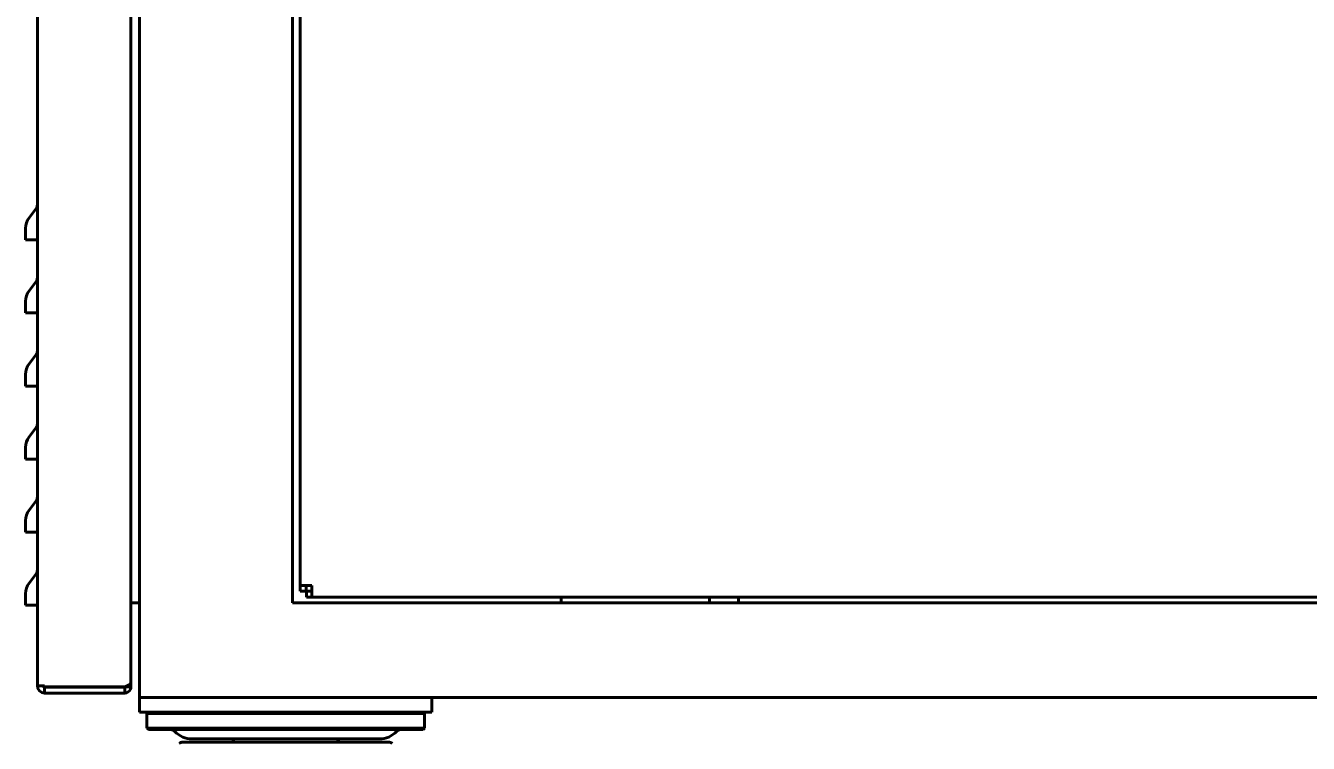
# Model space of a CAD drawing. Header units: millimetres. Extents: x 0 to 51860, y 0 to 5940.
# Drawn here: x 3889.2 to 4328.2, y 1792.3 to 2037.8 of the extents above; entities that cross this region are included whole.
import ezdxf

# ---------------------------------------------------------------- set-up
doc = ezdxf.new("R2010")
doc.units = ezdxf.units.MM
doc.header["$LTSCALE"] = 10
doc.layers.add('가시적인 것(ISO)', color=3, linetype='Continuous', lineweight=40)
doc.layers.add('치수(ISO)', color=2, linetype='Continuous', lineweight=25)
doc.styles.add('치수 텍스트_PSTEK_POSCO', font='isocp.shx')
doc.dimstyles.new('치수_PSTEK_POSCO', dxfattribs={"dimscale": 10, "dimtxt": 3.5, "dimasz": 2.5, "dimexe": 2, "dimexo": 2.5, "dimgap": 1, "dimtad": 1, "dimrnd": 1e-08, "dimdsep": 46, "dimtxsty": '치수 텍스트_PSTEK_POSCO', "dimcen": 0.09, "dimdle": 10, "dimclrd": 7, "dimclre": 7, "dimclrt": 2, "dimadec": 1, "dimazin": 2, "dimtfac": 1, "dimtmove": 0, "dimatfit": 3, "dimfxl": 0, "dimtolj": 1, "dimlwd": -1, "dimlwe": -1, "dimarcsym": 0})

# ---------------------------------------------------------------- blocks, each defined once
blk = doc.blocks.new('*D24')
at = {"layer": 'Defpoints', "color": 0}
for p in [(3893.19, 1812.01), (4763.19, 1812.01), (4763.19, 1549.44)]:
    blk.add_point(p, dxfattribs=at)
at = {"layer": '치수(ISO)', "color": 7}
for p, q in [((3893.19, 1787.01), (3893.19, 1529.44)), ((4763.19, 1787.01), (4763.19, 1529.44)), ((3918.19, 1549.44), (4738.19, 1549.44))]:
    blk.add_line(p, q, dxfattribs=at)
for points in [[(3918.19, 1553.61), (3918.19, 1545.27), (3893.19, 1549.44)], [(4738.19, 1553.61), (4738.19, 1545.27), (4763.19, 1549.44)]]:
    blk.add_solid(points, dxfattribs=at)
at = {"layer": '치수(ISO)', "color": 2, "insert": (4296.68, 1576.94), "char_height": 35, "attachment_point": 4, "style": '치수 텍스트_PSTEK_POSCO'}
blk.add_mtext('\\A1;870', dxfattribs=at)

msp = doc.modelspace()

# ---------------------------------------------------------------- linework, layer by layer
at = {"layer": '가시적인 것(ISO)'}
for p, q in [((3893.1889, 1812.0063), (3893.1889, 3354.0063)), ((3928.1889, 3358.0063), (3928.1889, 1808.0063)), ((3980.4889, 1840.3063), (3980.4889, 3355.7063)), ((3925.1889, 3352.9921), (3925.1889, 1813.0205)), ((3983.1889, 1846.3063), (3983.1889, 3349.7063)), ((3892.7889, 1975.3063), (3890.3889, 1972.1063)), ((3889.1889, 1968.5063), (3889.1889, 1964.5063)), ((3890.3889, 1964.5063), (3889.1889, 1964.5063)), ((3890.3889, 1964.5063), (3892.7889, 1964.5063)), ((3892.7889, 1964.5063), (3893.1889, 1964.5063)), ((3892.7889, 1950.3063), (3890.3889, 1947.1063)), ((3889.1889, 1943.5063), (3889.1889, 1939.5063)), ((3890.3889, 1939.5063), (3889.1889, 1939.5063)), ((3890.3889, 1939.5063), (3892.7889, 1939.5063)), ((3892.7889, 1939.5063), (3893.1889, 1939.5063)), ((3892.7889, 1925.3063), (3890.3889, 1922.1063)), ((3889.1889, 1918.5063), (3889.1889, 1914.5063)), ((3890.3889, 1914.5063), (3889.1889, 1914.5063)), ((3890.3889, 1914.5063), (3892.7889, 1914.5063)), ((3892.7889, 1914.5063), (3893.1889, 1914.5063)), ((3892.7889, 1900.3063), (3890.3889, 1897.1063)), ((3889.1889, 1893.5063), (3889.1889, 1889.5063)), ((3890.3889, 1889.5063), (3889.1889, 1889.5063)), ((3890.3889, 1889.5063), (3892.7889, 1889.5063)), ((3892.7889, 1889.5063), (3893.1889, 1889.5063)), ((3892.7889, 1875.3063), (3890.3889, 1872.1063)), ((3889.1889, 1868.5063), (3889.1889, 1864.5063)), ((3890.3889, 1864.5063), (3889.1889, 1864.5063)), ((3890.3889, 1864.5063), (3892.7889, 1864.5063)), ((3892.7889, 1864.5063), (3893.1889, 1864.5063)), ((3892.7889, 1850.3063), (3890.3889, 1847.1063)), ((3983.1889, 1846.3063), (3983.1889, 1844.377)), ((3983.1889, 1846.3063), (3987.1889, 1846.3063)), ((3985.1889, 1844.377), (3983.1889, 1844.377)), ((3985.1889, 1846.3063), (3985.1889, 1844.377)), ((3987.1889, 1844.3063), (3985.2596, 1844.3063)), ((3985.2596, 1844.3063), (3985.2596, 1842.3063)), ((3987.1889, 1846.3063), (3987.1889, 1842.3063)), ((3889.1889, 1843.5063), (3889.1889, 1839.5063)), ((3890.3889, 1839.5063), (3889.1889, 1839.5063)), ((3890.3889, 1839.5063), (3892.7889, 1839.5063)), ((3892.7889, 1839.5063), (3893.1889, 1839.5063)), ((3928.1889, 1840.3063), (3925.1889, 1840.3063)), ((4675.8889, 1840.3063), (3980.4889, 1840.3063)), ((3985.2596, 1842.3063), (3987.1889, 1842.3063)), ((4669.1889, 1842.3063), (3987.1889, 1842.3063)), ((4072.4889, 1840.3063), (4072.4889, 1842.3063)), ((4123.1889, 1840.3063), (4123.1889, 1842.3063)), ((4133.1889, 1840.3063), (4133.1889, 1842.3063)), ((3893.1889, 1812.0063), (3895.6889, 1812.0063)), ((3895.6889, 1811.577), (3895.6889, 1812.0063)), ((3923.0889, 1811.577), (3895.6889, 1811.577)), ((3895.6889, 1811.5063), (3923.0889, 1811.5063)), ((3895.6889, 1811.5063), (3895.6889, 1809.5063)), ((3895.6889, 1809.5063), (3923.0889, 1809.5063)), ((3923.0889, 1809.5063), (3923.0889, 1811.5063)), ((3923.1889, 1811.6063), (3923.1889, 1811.6208)), ((3923.1889, 1811.6063), (3924.0079, 1811.6063)), ((3924.0079, 1811.6063), (3925.1889, 1811.6063)), ((3925.1889, 1811.6063), (3925.1889, 1813.0205)), ((3928.1889, 1808.0063), (4028.1889, 1808.0063)), ((3928.1889, 1803.0063), (3928.1889, 1808.0063)), ((4728.1889, 1808.0063), (3928.1889, 1808.0063)), ((4028.1889, 1803.0063), (4028.1889, 1808.0063)), ((3928.1889, 1803.0063), (4028.1889, 1803.0063)), ((3930.6889, 1802.5063), (3931.1889, 1803.0063)), ((3940.6889, 1802.5063), (3930.6889, 1802.5063)), ((3930.6889, 1802.5063), (3930.6889, 1797.5063)), ((3940.6889, 1802.5063), (4015.6889, 1802.5063)), ((4025.6889, 1802.5063), (4015.6889, 1802.5063)), ((4025.1889, 1803.0063), (4025.6889, 1802.5063)), ((4025.6889, 1797.5063), (4025.6889, 1802.5063)), ((3930.6889, 1797.5063), (3940.6889, 1797.5063)), ((3931.1889, 1797.0063), (3930.6889, 1797.5063)), ((3940.6889, 1797.0063), (3931.1889, 1797.0063)), ((4015.6889, 1797.5063), (3940.6889, 1797.5063)), ((3940.6889, 1797.0063), (4015.6889, 1797.0063)), ((4015.6889, 1797.5063), (4025.6889, 1797.5063)), ((4025.1889, 1797.0063), (4015.6889, 1797.0063)), ((4025.6889, 1797.5063), (4025.1889, 1797.0063)), ((4013.3635, 1792.7463), (3943.0143, 1792.7463)), ((3946.1422, 1793.7846), (4010.2356, 1793.7846))]:
    msp.add_line(p, q, dxfattribs=at)
for centre, radius, start, end in [((3891.1889, 1976.5063), 2, 323.130102, 0), ((3895.1889, 1968.5063), 6, 143.130102, 180), ((3891.1889, 1951.5063), 2, 323.130102, 0), ((3895.1889, 1943.5063), 6, 143.130102, 180), ((3891.1889, 1926.5063), 2, 323.130102, 0), ((3895.1889, 1918.5063), 6, 143.130102, 180), ((3891.1889, 1901.5063), 2, 323.130102, 0), ((3895.1889, 1893.5063), 6, 143.130102, 180), ((3891.1889, 1876.5063), 2, 323.130102, 0), ((3895.1889, 1868.5063), 6, 143.130102, 180), ((3891.1889, 1851.5063), 2, 323.130102, 0), ((3895.1889, 1843.5063), 6, 143.130102, 180), ((3895.6889, 1812.0063), 2.5, 180, 270), ((3895.6889, 1812.0063), 0.5, 180, 270), ((3938.7901, 1795.0063), 2, 42.674758, 90), ((3946.1422, 1801.7846), 8, 222.674758, 270), ((4010.2356, 1801.7846), 8, 270, 317.325242), ((4017.5877, 1795.0063), 2, 90, 137.325242), ((3943.0143, 1790.7463), 2, 90, 129.338394), ((3958.2947, 1792.7514), 2, 19.959337, 31.105901), ((3968.6339, 1796.5063), 9, 199.959337, 204.694369), ((3987.7439, 1796.5063), 9, 335.305631, 340.040663), ((3998.0831, 1792.7514), 2, 148.894099, 160.040663), ((4013.3635, 1790.7463), 2, 50.661606, 90)]:
    msp.add_arc(centre, radius, start, end, dxfattribs=at)
for points in [[(3925.1889, 1813.0205), (3925.1889, 1812.6642), (3924.6689, 1812.3079), (3923.9214, 1811.9516), (3923.6594, 1811.8267), (3923.3742, 1811.7018), (3923.0889, 1811.577)], [(3923.0889, 1809.5063), (3923.9031, 1809.5063), (3924.6941, 1810.0263), (3925.0168, 1810.7738), (3925.13, 1811.0357), (3925.1889, 1811.3209), (3925.1889, 1811.6063)]]:
    msp.add_open_spline(points, degree=3, knots=[0, 0, 0, 0, 1.16317827, 1.16317827, 1.16317827, 1.57079633, 1.57079633, 1.57079633, 1.57079633], dxfattribs=at)
msp.add_open_spline([(3923.0889, 1811.5063), (3923.1413, 1811.5063), (3923.1889, 1811.5539), (3923.1889, 1811.6063)], degree=3, dxfattribs=at)

# ---------------------------------------------------------------- dimensions: what is measured, and where the dimension line sits
at = {"layer": '치수(ISO)', "color": 7}
dim = msp.add_linear_dim(base=(4763.1889, 1549.4408), p1=(3893.1889, 1812.0063), p2=(4763.1889, 1812.0063), dimstyle='치수_PSTEK_POSCO', override={"dimdec": 2, "dimtp": 0, "dimtm": 0, "dimtdec": 2, "dimtofl": 0, "dimatfit": 1}, dxfattribs=at)
dim.commit()
dim.dimension.update_dxf_attribs({"geometry": '*D24', "text_midpoint": (4328.1889, 1549.4408), "dimtype": 160})

doc.saveas('drawing.dxf')
